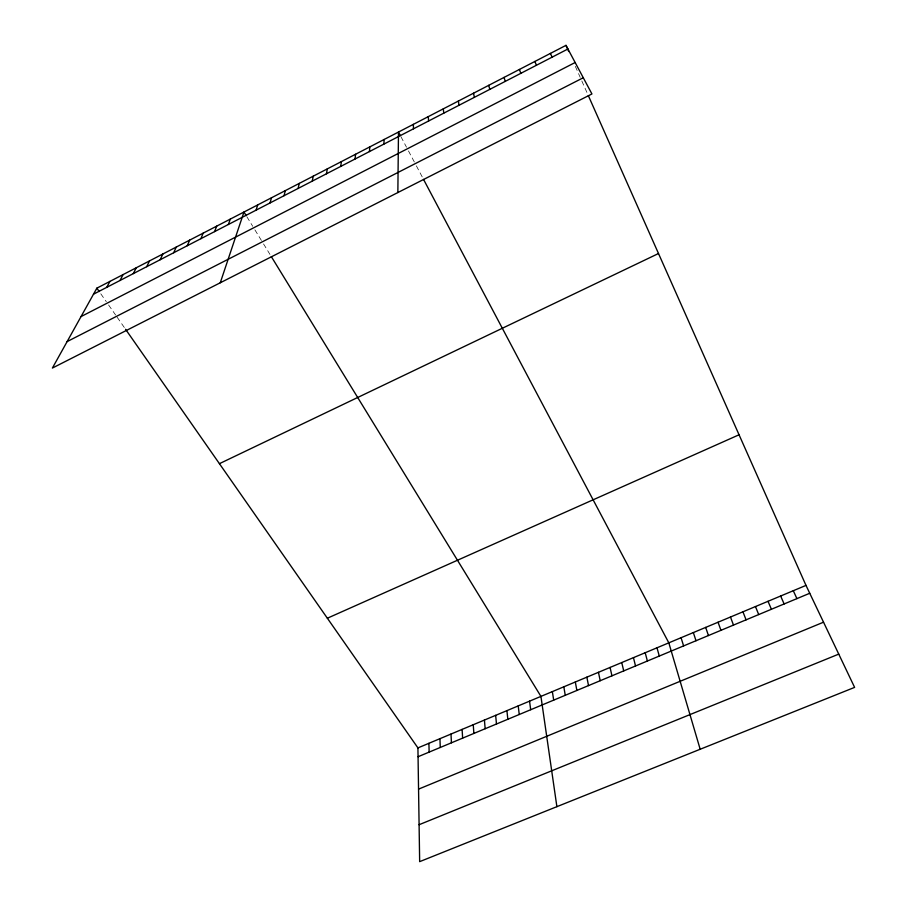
<?xml version="1.0" encoding="UTF-8"?>
<svg xmlns="http://www.w3.org/2000/svg" width="907" height="907" viewBox="0 0 907 907"><rect width="100%" height="100%" fill="white"/><g stroke="black" fill="none" stroke-linecap="round" stroke-linejoin="round"><path stroke-width="0.68" stroke-dasharray="4.54 3.4" d="M100.79 293.789L106.289 301.668M108.613 305.001L115.608 315.012M117.139 317.212L124.815 328.198M246.897 216.784L252.736 226.308M254.901 229.845L261.397 240.434M263.54 243.926L269.957 254.391M400.951 136.708L406.495 147.206M408.479 150.936L414.42 162.16M416.37 165.856L422.243 176.944M575.321 66.347L580.208 77.356M581.818 80.984L587.192 93.058"/><path stroke-width="1.36" d="M397.856 192.545L398.479 132.048L400.327 135.54M383.899 144.1L384.115 139.485M369.432 151.582L369.818 146.889M355.034 159.02L355.578 154.258M340.703 166.423L341.406 161.582M326.441 173.804L327.302 168.883M312.235 181.139L313.255 176.162M298.097 188.452L299.276 183.395M284.027 195.719L285.354 190.595M270.014 202.964L271.499 197.771M256.069 210.175L257.713 204.903M220.265 282.78L243.972 212.011L246.171 215.594M228.371 224.494L230.31 219.086M214.608 231.602L216.694 226.138M200.912 238.677L203.145 233.144M187.273 245.729L189.654 240.128M173.702 252.747L176.219 247.089M160.188 259.731L162.852 254.005M146.73 266.692L149.53 260.899M133.329 273.608L136.277 267.758M119.996 280.501L123.08 274.583M106.72 287.372L109.94 281.385M96.856 288.165L52.391 368.061L591.931 93.954L565.991 45.35L96.856 288.165L99.214 291.532M93.489 294.197L567.929 48.989M81.04 316.577L575.14 62.515M67.107 341.61L583.269 77.741M219.426 463.67L658.505 253.518M327.359 618.223L739.058 434.782M417.923 747.901L805.994 585.4L854.609 687.381L419.658 861.65L417.923 747.901L125.574 329.286M418.059 756.733L809.747 593.269M418.558 789.124L823.533 622.191M419.102 824.712L838.76 654.117M271.363 256.692L540.935 696.395L556.887 806.674M423.524 179.382L668.822 642.848L700.181 749.261M550.39 53.422L552.148 57.141M793.296 590.729L796.913 598.631M565.991 45.35L568.734 51.54M588.337 95.643L805.994 585.4M780.632 596.024L784.136 603.96M768.025 601.307L771.404 609.277M534.869 61.449L536.434 65.259M755.463 606.568L758.717 614.572M742.946 611.806L746.076 619.844M730.475 617.032L733.491 625.093M718.049 622.225L720.952 630.331M519.428 69.454L520.811 73.342M705.68 627.406L708.446 635.546M693.345 632.576L696.009 640.739M681.066 637.723L683.606 645.92M504.054 77.401L505.244 81.381M656.985 647.802L659.298 656.056M645.194 652.734L647.394 661.022M633.449 657.654L635.535 665.976M488.76 85.326L489.769 89.385M621.737 662.563L623.721 670.908M610.071 667.439L611.942 675.817M598.45 672.314L600.207 680.715M473.533 93.206L474.361 97.344M586.863 677.166L588.518 685.601M575.321 681.996L576.875 690.454M563.814 686.814L565.265 695.306M552.352 691.61L553.701 700.125M458.375 101.04L459.033 105.269M529.552 701.156L530.686 709.728M518.214 705.907L519.246 714.501M443.296 108.851L443.772 113.16M506.911 710.635L507.841 719.262M495.653 715.351L496.48 724.001M484.429 720.056L485.154 728.729M473.25 724.738L473.873 733.434M428.285 116.618L428.592 121.005M462.105 729.398L462.638 738.128M451.006 734.046L451.425 742.81M439.94 738.683L440.269 747.47M413.343 124.35L413.479 128.817M428.909 743.298L429.147 752.107"/></g></svg>
